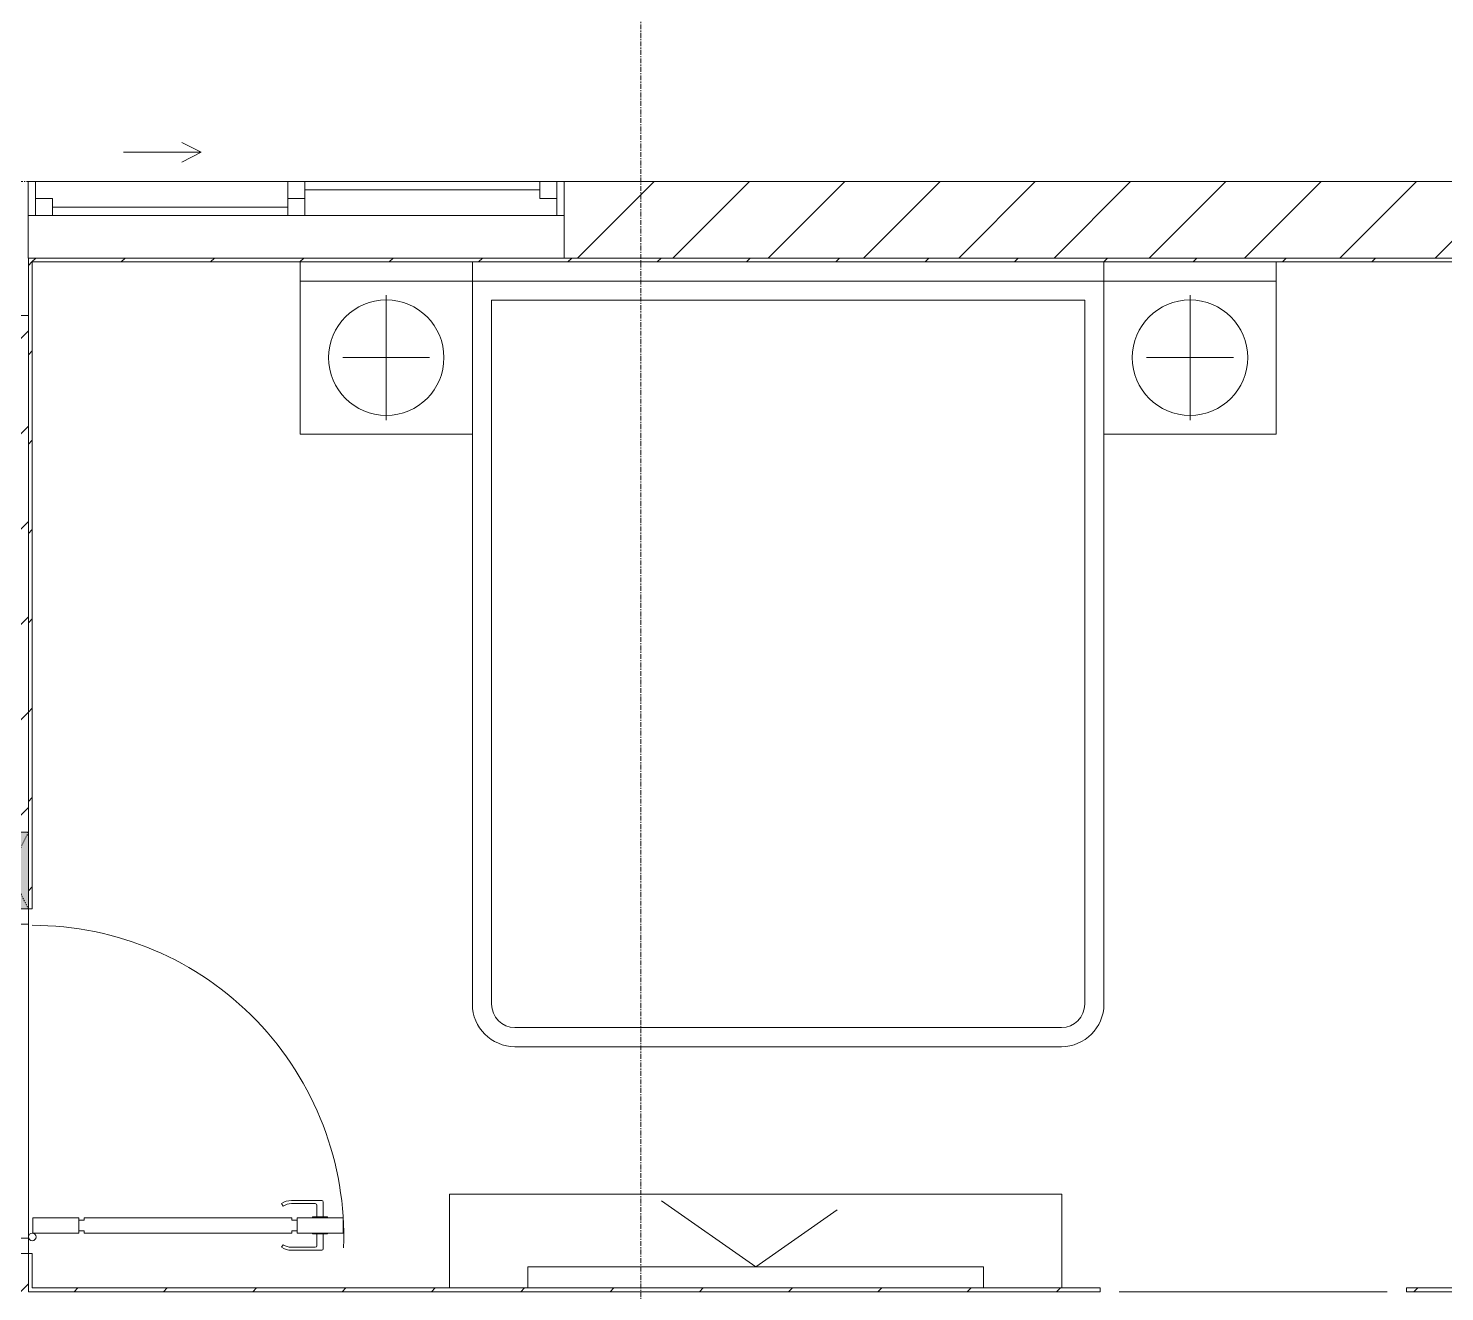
# Model space of a CAD drawing. Header units: millimetres. Extents: x -24439 to 198341, y -52871 to 149926.
# Drawn here: x 110452 to 114153, y 75337 to 78637 of the extents above; entities that cross this region are included whole.
import ezdxf

# ---------------------------------------------------------------- set-up
doc = ezdxf.new("R2010")
doc.units = ezdxf.units.MM
doc.linetypes.add('Dash', pattern=[6, 3, -3])
doc.linetypes.add('Grid Line', pattern=[22.225, 12.7, -3.175, 3.175, -3.175])
for name, color, linetype, lineweight in [('0-1', 7, 'Continuous', 5), ('A-DETL-GENF-1', 9, 'Continuous', 9), ('A-DOOR-1', 9, 'Continuous', 9), ('A-FLOR-1', 9, 'Continuous', 9), ('A-GLAZ', 151, 'Continuous', 9), ('A-WALL-1', 253, 'Continuous', 18), ('A-WALL-2', 9, 'Continuous', 9), ('A-WALL-3', 113, 'Continuous', 18), ('A-WALL-PATT-1', 10, 'Continuous', 9), ('A-WALL-PATT-2', 9, 'Continuous', 9), ('A-WALL-PATT-3', 111, 'Continuous', 9), ('I-FURN-1', 9, 'Continuous', 9), ('I-WALL-1', 253, 'Continuous', 18), ('S-COLS-2', 253, 'Continuous', 18), ('S-COLS-3', 9, 'Continuous', 9), ('S-COLS-HDLN-1', 9, 'Dash', 9), ('S-GRID-1', 1, 'Grid Line', 9)]:
    doc.layers.add(name, color=color, linetype=linetype, lineweight=lineweight)
pattern_1 = [(45, (0, 0), (-124.4508, 124.4508), [])]
pattern_2 = [(45, (0, 0), (-116.67262, 116.67262), [])]

# ---------------------------------------------------------------- blocks, each defined once
blk = doc.blocks.new('DOOR_CW_01 CANH MO-PANEL KINH - DIW_01-900x2200-CỬA GỖ VÂN LAMINATE-553375-TKCS_MB ĐỊNH VỊ CAO ĐỘ THIẾT KẾ')
at = {"layer": 'A-DETL-GENF-1'}
for p, q in [((-397, -182), (-397, -62)), ((-397, -62), (-357, -62)), ((-357, -62), (-357, -182)), ((-357, -182), (-397, -182)), ((-391, -196), (-391, -182)), ((-391, -182), (-363, -182)), ((-363, -182), (-363, -196)), ((-397, -196), (-391, -196)), ((-397, -738), (-397, -196)), ((-357, -196), (-363, -196)), ((-357, -196), (-357, -738)), ((-442, -737), (-442, -816.5)), ((-434, -799.5), (-434, -737)), ((-433.9, -711.2), (-427.3, -715.8)), ((-397, -738), (-391, -738)), ((-391, -752), (-391, -738)), ((-357, -738), (-363, -738)), ((-363, -738), (-363, -752)), ((-320.1, -711.2), (-326.7, -715.8)), ((-320, -799.5), (-320, -737)), ((-312, -737), (-312, -816.5)), ((-357, -752), (-397, -752)), ((-397, -752), (-397, -872)), ((-363, -752), (-391, -752)), ((-357, -872), (-357, -752)), ((-399, -803.5), (-430, -803.5)), ((-399, -792.2), (-399, -831.8)), ((-397, -792.2), (-399, -792.2)), ((-397, -792.2), (-397, -831.8)), ((-357, -792.2), (-357, -831.8)), ((-357, -792.2), (-355, -792.2)), ((-355, -792.2), (-355, -831.8)), ((-355, -803.5), (-324, -803.5)), ((-399, -820.5), (-438, -820.5)), ((-399, -831.8), (-397, -831.8)), ((-355, -831.8), (-357, -831.8)), ((-355, -820.5), (-316, -820.5)), ((-397, -872), (-357, -872))]:
    blk.add_line(p, q, dxfattribs=at)
blk.add_circle((-407, -60), 10, dxfattribs=at)
for centre, radius, start, end in [((-407, -60), 814, 268, 0), ((-397, -737), 45, 145, 180), ((-397, -737), 37, 145, 180), ((-357, -737), 37, 0, 35), ((-357, -737), 45, 360, 35), ((-430, -799.5), 4, 180, 270), ((-324, -799.5), 4, 270, 0), ((-438, -816.5), 4, 180, 270), ((-316, -816.5), 4, 270, 0)]:
    blk.add_arc(centre, radius, start, end, dxfattribs=at)
at = {"layer": 'A-DOOR-1'}
for p, q in [((-450, -50), (-450, 50)), ((-450, 50), (-400, 50)), ((-400, 50), (-400, 0)), ((400, 0), (400, 50)), ((400, 50), (450, 50)), ((450, 50), (450, -50)), ((-410, 0), (-410, -50)), ((-400, 0), (-410, 0)), ((410, 0), (400, 0)), ((410, -50), (410, 0)), ((-410, -50), (-450, -50)), ((-407, -50), (-382, -50)), ((450, -50), (410, -50))]:
    blk.add_line(p, q, dxfattribs=at)
blk = doc.blocks.new('G1_SOF - BO TRU - 100x200-V109-TKCS_MB ĐỊNH VỊ CAO ĐỘ THIẾT KẾ')
at = {"layer": 'S-COLS-3'}
blk.add_hatch(color=256, dxfattribs=at).paths.add_polyline_path([(0, -100), (50, -100), (50, 100), (-50, 100), (-50, -100)])
at = {"layer": 'S-COLS-2'}
for p, q in [((50, 100), (-50, 100)), ((-50, 100), (-50, -100)), ((50, -100), (50, 100))]:
    blk.add_line(p, q, dxfattribs=at)
at = {"layer": 'S-COLS-HDLN-1'}
for p, q in [((50, 100), (-50, -100)), ((-50, 100), (50, -100))]:
    blk.add_line(p, q, dxfattribs=at)
blk = doc.blocks.new('GIUONG NGU-2TAB-1600x2000 - GIUONG NGU-2TAB-1600x2000-842839-TKCS_MB ĐỊNH VỊ CAO ĐỘ THIẾT KẾ')
at = {"layer": 'I-FURN-1'}
for p, q in [((8.5, 0), (8.5, -50)), ((458.5, -50), (458.5, 0)), ((458.5, 0), (458.5, -50)), ((2108.2, -50), (2108.2, 0)), ((2108.2, 0), (2108.2, -50)), ((2558.2, -50), (2558.2, 0)), ((458.5, -50), (8.5, -50)), ((8.5, -50), (8.5, -450.3)), ((8.5, -50), (458.5, -50)), ((458.5, -50), (8.5, -50)), ((8.5, -50), (8.5, -450.3)), ((458.5, -450.3), (458.5, -50)), ((2108.2, -50), (458.5, -50)), ((458.5, -50), (458.5, -1938.9)), ((458.5, -50), (2108.2, -50)), ((458.5, -1938.9), (458.5, -50)), ((458.5, -450.3), (458.5, -50)), ((458.5, -50), (2108.2, -50)), ((2558.2, -50), (2108.2, -50)), ((2108.2, -50), (2108.2, -450.3)), ((2108.2, -1938.9), (2108.2, -50)), ((2108.2, -50), (2558.2, -50)), ((2108.2, -50), (2558.2, -50)), ((2108.2, -450.3), (2108.2, -50)), ((2108.2, -50), (2108.2, -1938.9)), ((2558.2, -450.3), (2558.2, -50)), ((2558.2, -50), (2558.2, -450.3)), ((233.5, -86.8), (233.5, -413.5)), ((508.5, -100), (2058.2, -100)), ((508.5, -1938.9), (508.5, -100)), ((2058.2, -100), (2058.2, -1938.9)), ((2333.2, -86.8), (2333.2, -413.5)), ((120.2, -250.2), (346.8, -250.2)), ((2446.5, -250.2), (2219.8, -250.2)), ((8.5, -450.3), (458.5, -450.3)), ((8.5, -450.3), (458.5, -450.3)), ((2108.2, -450.3), (2558.2, -450.3)), ((2558.2, -450.3), (2108.2, -450.3)), ((1997.1, -2000), (569.6, -2000)), ((569.6, -2050), (1997.1, -2050)), ((1997.1, -2050), (569.6, -2050))]:
    blk.add_line(p, q, dxfattribs=at)
for centre in [(233.5, -250.2), (2333.2, -250.2)]:
    blk.add_circle(centre, 150.7, dxfattribs=at)
for centre, radius, start, end in [((569.6, -1938.9), 111.1, 180, 270), ((569.6, -1938.9), 111.1, 180, 270), ((569.6, -1938.9), 61.1, 180, 270), ((1997.1, -1938.9), 111.1, 270, 360), ((1997.1, -1938.9), 61.1, 270, 0), ((1997.1, -1938.9), 111.1, 270, 0)]:
    blk.add_arc(centre, radius, start, end, dxfattribs=at)
blk = doc.blocks.new('RES_BAN AN - RES_BAN AN-V112-TKCS_MB ĐỊNH VỊ CAO ĐỘ THIẾT KẾ')
at = {"layer": 'I-FURN-1'}
for p, q in [((0, 250), (1600, 250)), ((0, 5), (0, 250)), ((1600, 250), (1600, 5))]:
    blk.add_line(p, q, dxfattribs=at)
blk = doc.blocks.new('KE TIVI-2 - KE TIVI-2-V113-TKCS_MB ĐỊNH VỊ CAO ĐỘ THIẾT KẾ')
at = {"layer": 'I-FURN-1'}
for p, q in [((0, 60), (-245.7, 232.1)), ((213, 209.1), (0, 60)), ((-595.6, 60), (595.6, 60)), ((-595.6, 5), (-595.6, 60)), ((595.6, 60), (595.6, 5))]:
    blk.add_line(p, q, dxfattribs=at)
blk = doc.blocks.new('NCV_TKTC_TANG 1_rvt-1-TKCS_MB ĐỊNH VỊ CAO ĐỘ THIẾT KẾ')
at = {"layer": 'A-WALL-PATT-1'}
h = blk.add_hatch(dxfattribs=at)
h.set_pattern_fill('FP_2', color=256, style=0, pattern_type=2)
h.set_pattern_definition(pattern_1)
h.paths.add_polyline_path([(110352.6, 76536.9), (110452.6, 76536.9), (110452.6, 77886.9), (110352.6, 77886.9), (110352.6, 77348.3)])
h = blk.add_hatch(dxfattribs=at)
h.set_pattern_fill('FP_2', color=256, style=0, pattern_type=2)
h.set_pattern_definition(pattern_1)
h.paths.add_polyline_path([(110352.6, 73436.9), (110452.6, 73436.9), (110452.6, 74337), (110352.6, 74337)])
h.paths.add_polyline_path([(110352.6, 75137), (110452.6, 75137), (110452.6, 75437), (110352.6, 75437), (110352.6, 75375.8)])
at = {"layer": 'A-WALL-PATT-2'}
h = blk.add_hatch(dxfattribs=at)
h.set_pattern_fill('FP_3', color=256, style=0, pattern_type=2)
h.set_pattern_definition(pattern_2)
h.paths.add_polyline_path([(114542.6, 78026.9), (114552.6, 78026.9), (114552.6, 78036.9), (110452.6, 78036.9), (110452.6, 78026.9), (114294.6, 78026.9)])
h = blk.add_hatch(dxfattribs=at)
h.set_pattern_fill('FP_3', color=256, style=0, pattern_type=2)
h.set_pattern_definition(pattern_2)
h.paths.add_polyline_path([(110452.6, 75346.9), (110462.6, 75346.9), (110462.6, 75437), (110452.6, 75437), (110452.6, 75375.8)])
h.paths.add_polyline_path([(110462.6, 76337), (110462.6, 78026.9), (110452.6, 78026.9), (110452.6, 76337)])
h = blk.add_hatch(dxfattribs=at)
h.set_pattern_fill('FP_3', color=256, style=0, pattern_type=2)
h.set_pattern_definition(pattern_2)
h.paths.add_polyline_path([(113084.2, 75336.9), (113252.6, 75336.9), (113252.6, 75346.9), (110452.6, 75346.9), (110452.6, 75336.9), (112479, 75336.9)])
h.paths.add_polyline_path([(114752.6, 75336.9), (114752.6, 75346.9), (114052.6, 75346.9), (114052.6, 75336.9), (114294.6, 75336.9)])
at = {"layer": 'A-FLOR-1'}
for p, q in [((110452.6, 76297), (110452.6, 75477)), ((113302.6, 75336.9), (114002.6, 75336.9)), ((114002.6, 75336.9), (113302.6, 75336.9))]:
    blk.add_line(p, q, dxfattribs=at)
at = {"layer": 'A-WALL-1'}
for p, q in [((110452.6, 77886.9), (110352.6, 77886.9)), ((110452.6, 75336.9), (110452.6, 75346.9))]:
    blk.add_line(p, q, dxfattribs=at)
at = {"layer": 'A-WALL-2'}
for p, q in [((110452.6, 76536.9), (110452.6, 77886.9)), ((110452.6, 77886.9), (110452.6, 76536.9)), ((110452.6, 76297), (110452.6, 75477)), ((110452.6, 75346.9), (110452.6, 75437)), ((110452.6, 75437), (110452.6, 75346.9)), ((112352.6, 75336.9), (113252.6, 75336.9)), ((114052.6, 75336.9), (114152.6, 75336.9))]:
    blk.add_line(p, q, dxfattribs=at)
at = {"layer": 'I-WALL-1'}
for p, q in [((110452.6, 78036.9), (110452.6, 78026.9)), ((114552.6, 78036.9), (111852.5, 78036.9)), ((110452.6, 78026.9), (110452.6, 77886.9)), ((110462.6, 78026.9), (114542.6, 78026.9)), ((110462.6, 76337), (110462.6, 78026.9)), ((110452.6, 76337), (110462.6, 76337)), ((110462.6, 75437), (110452.6, 75437)), ((110462.6, 75346.9), (110462.6, 75437)), ((110452.6, 75346.9), (110452.6, 75336.9)), ((110452.6, 75336.9), (112352.6, 75336.9)), ((113252.6, 75346.9), (110462.6, 75346.9)), ((113252.6, 75336.9), (113252.6, 75346.9)), ((114742.6, 75346.9), (114052.6, 75346.9)), ((114052.6, 75346.9), (114052.6, 75336.9)), ((114152.6, 75336.9), (114752.6, 75336.9))]:
    blk.add_line(p, q, dxfattribs=at)
at = {"layer": 'A-DOOR-1', "rotation": 89.99999999999908}
blk.add_blockref('DOOR_CW_01 CANH MO-PANEL KINH - DIW_01-900x2200-CỬA GỖ VÂN LAMINATE-553375-TKCS_MB ĐỊNH VỊ CAO ĐỘ THIẾT KẾ', (110402.6, 75887), dxfattribs=at)
at = {"layer": 'I-FURN-1'}
for name, p in [('GIUONG NGU-2TAB-1600x2000 - GIUONG NGU-2TAB-1600x2000-842839-TKCS_MB ĐỊNH VỊ CAO ĐỘ THIẾT KẾ', (111154.1, 78026.9)), ('RES_BAN AN - RES_BAN AN-V112-TKCS_MB ĐỊNH VỊ CAO ĐỘ THIẾT KẾ', (111552.6, 75342)), ('KE TIVI-2 - KE TIVI-2-V113-TKCS_MB ĐỊNH VỊ CAO ĐỘ THIẾT KẾ', (112352.6, 75342))]:
    blk.add_blockref(name, p, dxfattribs=at)
at = {"layer": 'S-COLS-3'}
blk.add_blockref('G1_SOF - BO TRU - 100x200-V109-TKCS_MB ĐỊNH VỊ CAO ĐỘ THIẾT KẾ', (110402.6, 76436.9), dxfattribs=at)
blk = doc.blocks.new('1_FAMILY RVT - W01-WxH 1400x1400xmm-411185-TKCS_MB ĐỊNH VỊ CAO ĐỘ THIẾT KẾ')
at = {"layer": 'A-GLAZ'}
for p, q in [((-700, 103.81), (700, 103.81)), ((-700, -96.19), (-700, 103.81)), ((700, 103.81), (700, -96.19)), ((-700, -7.29), (-680.95, -7.29)), ((-680.95, -7.29), (-22.225, -7.29)), ((-680.95, -96.19), (-680.95, -7.29)), ((-22.225, -7.29), (22.225, -7.29)), ((-22.225, -7.29), (-22.225, -96.19)), ((22.225, -7.29), (636.5, -7.29)), ((22.225, -96.19), (22.225, -7.29)), ((22.225, -29.515), (636.5, -29.515)), ((636.5, -7.29), (700, -7.29)), ((636.5, -51.74), (636.5, -7.29)), ((680.95, -96.19), (680.95, -7.29)), ((-636.5, -51.74), (-680.95, -51.74)), ((-636.5, -96.19), (-636.5, -51.74)), ((-636.5, -73.965), (-22.225, -73.965)), ((22.225, -51.74), (-22.225, -51.74)), ((680.95, -51.74), (636.5, -51.74)), ((700, -96.19), (-700, -96.19)), ((-700, -96.19), (-636.5, -96.19)), ((-636.5, -96.19), (-22.225, -96.19)), ((-22.225, -96.19), (22.225, -96.19)), ((22.225, -96.19), (680.95, -96.19)), ((680.95, -96.19), (700, -96.19)), ((248.4, -172.39), (299.2, -146.99)), ((248.4, -172.39), (299.2, -197.79)), ((248.4, -172.39), (451.6, -172.39))]:
    blk.add_line(p, q, dxfattribs=at)

msp = doc.modelspace()

# ---------------------------------------------------------------- hatches: boundary and pattern name
at = {"layer": 'A-WALL-PATT-3'}
h = msp.add_hatch(dxfattribs=at)
h.set_pattern_fill('FP_1', color=256, style=0, pattern_type=2)
h.set_pattern_definition(pattern_1)
h.paths.add_polyline_path([(111852.5, 78036.9), (114552.6, 78036.9), (114552.6, 78236.9), (111852.5, 78236.9)])

# ---------------------------------------------------------------- linework, layer by layer
at = {"layer": 'A-WALL-3'}
for p, q in [((114552.6, 78236.9), (111852.5, 78236.9)), ((111852.5, 78036.9), (114552.6, 78036.9))]:
    msp.add_line(p, q, dxfattribs=at)
at = {"layer": 'S-GRID-1'}
for p, q in [((112052.6, 20960.6), (112052.6, 80482.7)), ((131551.8, 78236.9), (29351.8, 78236.9))]:
    msp.add_line(p, q, dxfattribs=at)

# ---------------------------------------------------------------- block references
at = {"layer": '0-1'}
msp.add_blockref('NCV_TKTC_TANG 1_rvt-1-TKCS_MB ĐỊNH VỊ CAO ĐỘ THIẾT KẾ', (0, 0), dxfattribs=at)
at = {"layer": 'A-GLAZ', "rotation": 180}
msp.add_blockref('1_FAMILY RVT - W01-WxH 1400x1400xmm-411185-TKCS_MB ĐỊNH VỊ CAO ĐỘ THIẾT KẾ', (111152.5, 78140.7), dxfattribs=at)

doc.saveas('drawing.dxf')
